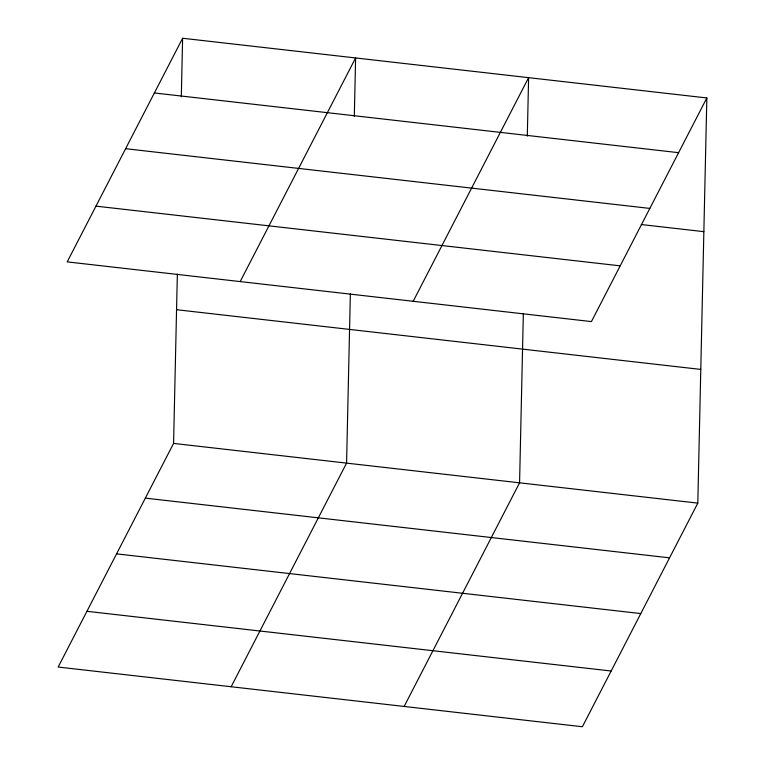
<?xml version="1.0" encoding="UTF-8"?>
<svg xmlns="http://www.w3.org/2000/svg" width="765" height="765" viewBox="0 0 765 765"><rect width="100%" height="100%" fill="white"/><g stroke="black" fill="none" stroke-linecap="round" stroke-linejoin="round"><path stroke-width="1.15" d="M706.841 97.958L591.422 321.587L67.196 261.879L182.615 38.25L706.841 97.958L697.804 503.121L582.385 726.75L58.159 667.042L173.579 443.413L177.356 274.08M181.315 96.744L182.615 38.25M350.351 293.789L346.574 463.121L231.154 686.74M354.31 116.452L355.61 57.958L240.191 281.577M523.346 313.487L519.569 482.82L404.149 706.449M527.305 136.151L528.605 77.657L413.186 301.286M154.377 92.967L678.603 152.675M125.603 148.706L649.829 208.415M641.299 224.537L703.867 231.661M95.96 206.139L620.195 265.847M176.562 309.71L700.788 369.418M173.579 443.413L697.804 503.121M145.34 498.13L669.566 557.838M116.567 553.87L640.793 613.578M86.923 611.302L611.159 671.01"/></g></svg>
